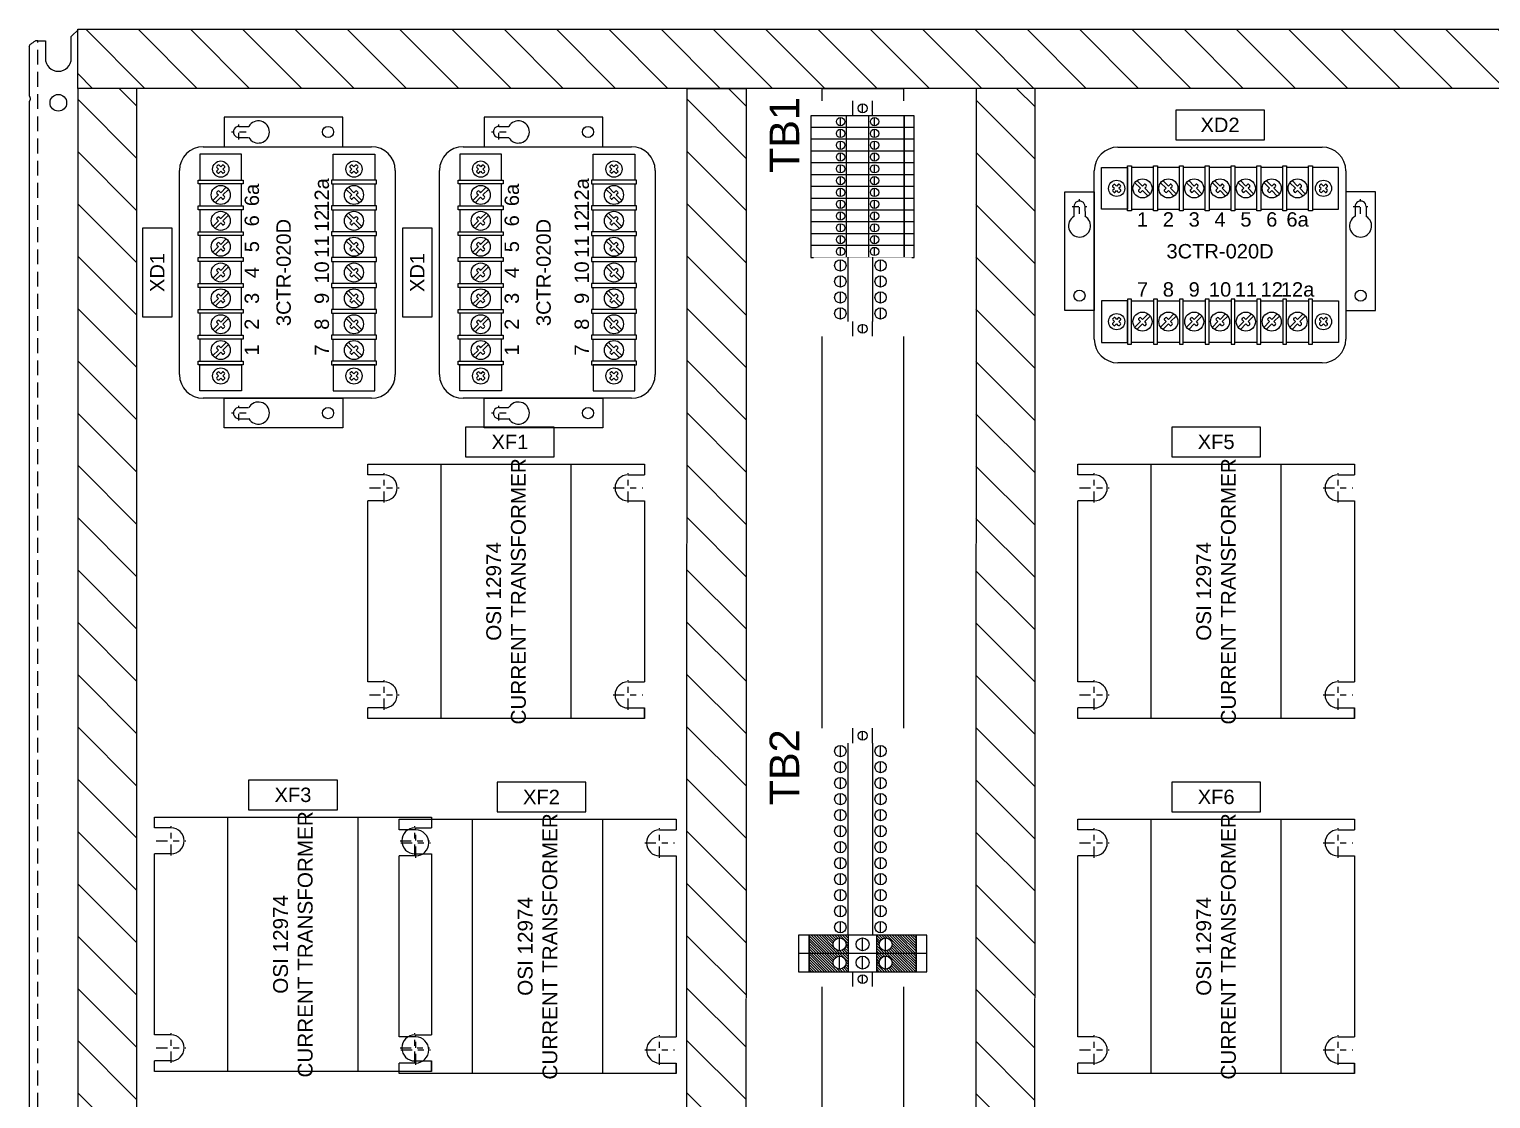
# Model space of a CAD drawing. Header units: inches. Extents: x -228 to 241, y -155 to 115.
# Drawn here: x -181.1 to -156.4, y 76.97 to 95.05 of the extents above; entities that cross this region are included whole.
import ezdxf
from ezdxf.enums import TextEntityAlignment as Align

# ---------------------------------------------------------------- set-up
doc = ezdxf.new("R2010")
doc.units = ezdxf.units.IN
doc.header["$MEASUREMENT"] = 0
doc.set_wipeout_variables(frame=1)
doc.linetypes.add('CENTER2', pattern=[1.125, 0.75, -0.125, 0.125, -0.125])
doc.linetypes.add('HIDDEN', pattern=[0.375, 0.25, -0.125])
for name, color, linetype in [('7641K35', 133, 'Continuous'), ('CENTER', 2, 'CENTER2'), ('CURRENT TRANSFORMER', 201, 'Continuous'), ('DIN Rail', 6, 'Continuous'), ('ELECTRICAL DEVICES', 30, 'Continuous'), ('PANEL', 150, 'Continuous'), ('TXT', 4, 'Continuous'), ('WIREWAY', 253, 'Continuous')]:
    doc.layers.add(name, color=color, linetype=linetype)
doc.styles.add('ARIAL', font='arial.ttf')
doc.styles.add('Notes', font='arial.ttf', dxfattribs={"height": 0.125})
pattern_1 = [(45, (16.668838, -12.431172), (-0.022097087, 0.022097087), [])]

# ---------------------------------------------------------------- blocks, each defined once
blk = doc.blocks.new('12974')
for p, q in [((0.18, 2.06), (0.18, 2.34)), ((0.62, 2.06), (0.62, 2.34)), ((3.68, 2.06), (3.68, 2.34)), ((4.12, 2.06), (4.12, 2.34)), ((0, 1.1), (4.3, 1.1)), ((0, -1.1), (4.3, -1.1)), ((0.18, -2.06), (0.18, -2.34)), ((0.62, -2.06), (0.62, -2.34)), ((3.68, -2.06), (3.68, -2.34)), ((4.12, -2.06), (4.12, -2.34))]:
    blk.add_line(p, q)
for points in [[(0, 2.34), (0.18, 2.34)], [(0.18, -2.34), (0, -2.34), (0, 2.34)], [(0.62, 2.34), (3.68, 2.34)], [(4.12, 2.34), (4.3, 2.34), (4.3, -2.34), (4.12, -2.34)], [(0, -2.34), (0.18, -2.34)], [(3.68, -2.34), (0.62, -2.34)]]:
    blk.add_lwpolyline(points)
for centre, start, end in [((0.4, 2.06), 180, 0), ((3.9, 2.06), 180, 0), ((0.4, -2.06), 0, 180), ((3.9, -2.06), 0, 180)]:
    blk.add_arc(centre, 0.22, start, end)
at = {"insert": (2.15, 0), "char_height": 0.25, "attachment_point": 5, "style": 'ARIAL'}
blk.add_mtext_dynamic_manual_height_columns('OSI 12974\\PCURRENT TRANSFORMER', width=4.3, gutter_width=0.625, heights=[0], dxfattribs=at)
blk = doc.blocks.new('7641K35')
blk.add_wipeout([(0, 0.84), (0.25, 0.84), (0.25, -0.84), (0, -0.84)])
for p, q in [((0, 0.164), (0.25, 0.164)), ((0.05, 0), (0.201, 0)), ((0, -0.164), (0.25, -0.164))]:
    blk.add_line(p, q)
blk.add_circle((0.125, 0), 0.0753)
blk = doc.blocks.new('DIN_Terminal_6')
blk.add_wipeout([(0, -0.988), (0, 0.905), (0.31, 0.905), (0.31, -0.988)])
for p, q in [((0.045, 0.39), (0.265, 0.39)), ((0, 0.2385), (0.31, 0.2385)), ((0, -0.2385), (0.31, -0.2385)), ((0.045, -0.39), (0.265, -0.39))]:
    blk.add_line(p, q)
for centre in [(0.155, 0.39), (0.155, -0.39)]:
    blk.add_circle(centre, 0.11)
blk = doc.blocks.new('DIN_Terminal_2_5')
blk.add_wipeout([(0, 0.79), (0, -0.96), (0.2, -0.96), (0.2, 0.79)])
for p, q in [((0.03, 0.28875), (0.17, 0.28875)), ((0, 0.1875), (0.2, 0.1875)), ((0, -0.1875), (0.2, -0.1875)), ((0.03, -0.2875), (0.17, -0.2875))]:
    blk.add_line(p, q)
for points in [[(0, -0.79), (0.2, -0.79), (0.2, 0.79), (0, 0.79)], [(0, -0.96), (0.2, -0.96), (0.2, -0.79), (0, -0.79)]]:
    blk.add_lwpolyline(points, close=True)
for centre in [(0.1, 0.28875), (0.1, -0.2875)]:
    blk.add_circle(centre, 0.07)
blk = doc.blocks.new('3CTR-020D')
for p, q in [((0.971, 0.766), (1.064, 0.673)), ((1.408, 0.766), (1.501, 0.673)), ((1.845, 0.766), (1.938, 0.673)), ((2.282, 0.766), (2.375, 0.673)), ((2.718, 0.766), (2.812, 0.673)), ((3.155, 0.766), (3.249, 0.673)), ((3.592, 0.766), (3.685, 0.673)), ((0.563, 0.685), (0.577, 0.7)), ((0.563, 0.663), (0.59, 0.636)), ((0.563, 0.608), (0.591, 0.635)), ((0.578, 0.571), (0.563, 0.586)), ((0.599, 0.7), (0.627, 0.672)), ((0.6, 0.571), (0.627, 0.598)), ((0.655, 0.7), (0.628, 0.673)), ((0.655, 0.571), (0.628, 0.599)), ((0.692, 0.663), (0.664, 0.636)), ((0.692, 0.608), (0.664, 0.635)), ((0.677, 0.7), (0.692, 0.685)), ((0.692, 0.586), (0.677, 0.571)), ((0.934, 0.73), (1.028, 0.636)), ((0.999, 0.586), (1.014, 0.571)), ((1, 0.608), (1.028, 0.636)), ((1.036, 0.571), (1.064, 0.599)), ((1.092, 0.7), (1.064, 0.673)), ((1.064, 0.599), (1.158, 0.505)), ((1.128, 0.663), (1.101, 0.636)), ((1.101, 0.636), (1.195, 0.542)), ((1.114, 0.7), (1.128, 0.685)), ((1.371, 0.73), (1.465, 0.636)), ((1.436, 0.608), (1.465, 0.636)), ((1.436, 0.586), (1.451, 0.571)), ((1.473, 0.571), (1.501, 0.599)), ((1.529, 0.7), (1.501, 0.673)), ((1.501, 0.599), (1.595, 0.505)), ((1.565, 0.663), (1.538, 0.636)), ((1.538, 0.636), (1.631, 0.542)), ((1.551, 0.7), (1.565, 0.685)), ((1.808, 0.73), (1.901, 0.636)), ((1.873, 0.608), (1.901, 0.636)), ((1.873, 0.586), (1.888, 0.571)), ((1.91, 0.571), (1.938, 0.599)), ((1.966, 0.7), (1.938, 0.673)), ((1.938, 0.599), (2.032, 0.505)), ((2.002, 0.663), (1.975, 0.636)), ((1.975, 0.636), (2.068, 0.542)), ((1.988, 0.7), (2.002, 0.685)), ((2.245, 0.73), (2.338, 0.636)), ((2.31, 0.608), (2.338, 0.636)), ((2.31, 0.586), (2.324, 0.571)), ((2.346, 0.571), (2.375, 0.599)), ((2.402, 0.7), (2.375, 0.673)), ((2.375, 0.599), (2.469, 0.505)), ((2.439, 0.663), (2.411, 0.636)), ((2.411, 0.636), (2.505, 0.542)), ((2.424, 0.7), (2.439, 0.685)), ((2.682, 0.73), (2.775, 0.636)), ((2.747, 0.608), (2.775, 0.636)), ((2.747, 0.586), (2.761, 0.571)), ((2.783, 0.571), (2.812, 0.599)), ((2.839, 0.7), (2.812, 0.673)), ((2.812, 0.599), (2.905, 0.505)), ((2.876, 0.663), (2.848, 0.636)), ((2.848, 0.636), (2.942, 0.542)), ((2.861, 0.7), (2.876, 0.685)), ((3.119, 0.73), (3.212, 0.636)), ((3.184, 0.608), (3.212, 0.636)), ((3.184, 0.586), (3.198, 0.571)), ((3.22, 0.571), (3.248, 0.599)), ((3.248, 0.599), (3.342, 0.505)), ((3.276, 0.7), (3.249, 0.673)), ((3.313, 0.663), (3.285, 0.636)), ((3.285, 0.636), (3.379, 0.542)), ((3.298, 0.7), (3.313, 0.685)), ((3.555, 0.73), (3.649, 0.636)), ((3.62, 0.608), (3.649, 0.636)), ((3.62, 0.586), (3.635, 0.571)), ((3.657, 0.571), (3.685, 0.599)), ((3.713, 0.7), (3.685, 0.673)), ((3.685, 0.599), (3.779, 0.505)), ((3.749, 0.663), (3.722, 0.636)), ((3.722, 0.636), (3.816, 0.542)), ((3.735, 0.7), (3.749, 0.685)), ((4.073, 0.7), (4.058, 0.685)), ((4.058, 0.663), (4.086, 0.636)), ((4.058, 0.608), (4.086, 0.635)), ((4.058, 0.586), (4.073, 0.571)), ((4.095, 0.7), (4.122, 0.673)), ((4.095, 0.571), (4.122, 0.599)), ((4.151, 0.7), (4.123, 0.672)), ((4.15, 0.571), (4.123, 0.598)), ((4.187, 0.608), (4.159, 0.635)), ((4.187, 0.663), (4.16, 0.636)), ((4.172, 0.571), (4.187, 0.586)), ((4.187, 0.685), (4.173, 0.7)), ((-0.095, 0.328), (-0.095, 0.162)), ((0.092, 0.328), (0.093, 0.163)), ((4.658, 0.328), (4.657, 0.163)), ((4.845, 0.328), (4.845, 0.162)), ((0.578, -1.552), (0.563, -1.567)), ((0.563, -1.589), (0.591, -1.616)), ((0.563, -1.645), (0.59, -1.617)), ((0.563, -1.667), (0.577, -1.681)), ((0.599, -1.681), (0.627, -1.654)), ((0.6, -1.552), (0.627, -1.58)), ((0.655, -1.553), (0.628, -1.58)), ((0.655, -1.681), (0.628, -1.654)), ((0.692, -1.589), (0.664, -1.617)), ((0.692, -1.645), (0.664, -1.617)), ((0.692, -1.567), (0.677, -1.553)), ((0.677, -1.681), (0.692, -1.667)), ((0.934, -1.711), (1.028, -1.617)), ((0.971, -1.748), (1.064, -1.654)), ((0.999, -1.567), (1.014, -1.553)), ((1, -1.589), (1.028, -1.617)), ((1.036, -1.553), (1.064, -1.581)), ((1.064, -1.581), (1.158, -1.487)), ((1.092, -1.681), (1.064, -1.654)), ((1.101, -1.617), (1.195, -1.523)), ((1.128, -1.645), (1.101, -1.617)), ((1.114, -1.681), (1.128, -1.667)), ((1.371, -1.711), (1.465, -1.617)), ((1.408, -1.748), (1.501, -1.654)), ((1.436, -1.567), (1.451, -1.553)), ((1.436, -1.589), (1.465, -1.617)), ((1.473, -1.553), (1.501, -1.581)), ((1.501, -1.581), (1.595, -1.487)), ((1.529, -1.681), (1.501, -1.654)), ((1.538, -1.617), (1.631, -1.523)), ((1.565, -1.645), (1.538, -1.617)), ((1.551, -1.681), (1.565, -1.667)), ((1.808, -1.711), (1.901, -1.617)), ((1.845, -1.748), (1.938, -1.654)), ((1.873, -1.567), (1.888, -1.553)), ((1.873, -1.589), (1.901, -1.617)), ((1.91, -1.553), (1.938, -1.581)), ((1.938, -1.581), (2.032, -1.487)), ((1.966, -1.681), (1.938, -1.654)), ((1.975, -1.617), (2.068, -1.523)), ((2.002, -1.645), (1.975, -1.617)), ((1.988, -1.681), (2.002, -1.667)), ((2.245, -1.711), (2.338, -1.617)), ((2.282, -1.748), (2.375, -1.654)), ((2.31, -1.567), (2.324, -1.553)), ((2.31, -1.589), (2.338, -1.617)), ((2.346, -1.553), (2.375, -1.581)), ((2.375, -1.581), (2.469, -1.487)), ((2.402, -1.681), (2.375, -1.654)), ((2.411, -1.617), (2.505, -1.523)), ((2.439, -1.645), (2.411, -1.617)), ((2.424, -1.681), (2.439, -1.667)), ((2.682, -1.711), (2.775, -1.617)), ((2.718, -1.748), (2.812, -1.654)), ((2.747, -1.567), (2.761, -1.553)), ((2.747, -1.589), (2.775, -1.617)), ((2.783, -1.553), (2.812, -1.581)), ((2.812, -1.581), (2.905, -1.487)), ((2.839, -1.681), (2.812, -1.654)), ((2.848, -1.617), (2.942, -1.523)), ((2.876, -1.645), (2.848, -1.617)), ((2.861, -1.681), (2.876, -1.667)), ((3.119, -1.711), (3.212, -1.617)), ((3.155, -1.748), (3.249, -1.654)), ((3.184, -1.567), (3.198, -1.553)), ((3.184, -1.589), (3.212, -1.617)), ((3.22, -1.553), (3.248, -1.581)), ((3.248, -1.581), (3.342, -1.487)), ((3.276, -1.681), (3.249, -1.654)), ((3.285, -1.617), (3.379, -1.523)), ((3.313, -1.645), (3.285, -1.617)), ((3.298, -1.681), (3.313, -1.667)), ((3.555, -1.711), (3.649, -1.617)), ((3.592, -1.748), (3.685, -1.654)), ((3.62, -1.567), (3.635, -1.553)), ((3.62, -1.589), (3.649, -1.617)), ((3.657, -1.553), (3.685, -1.581)), ((3.685, -1.581), (3.779, -1.487)), ((3.713, -1.681), (3.685, -1.654)), ((3.722, -1.617), (3.816, -1.523)), ((3.749, -1.645), (3.722, -1.617)), ((3.735, -1.681), (3.749, -1.667)), ((4.058, -1.567), (4.073, -1.553)), ((4.058, -1.589), (4.086, -1.617)), ((4.058, -1.645), (4.086, -1.617)), ((4.073, -1.681), (4.058, -1.667)), ((4.095, -1.553), (4.122, -1.58)), ((4.095, -1.681), (4.122, -1.654)), ((4.15, -1.552), (4.123, -1.58)), ((4.151, -1.681), (4.123, -1.654)), ((4.187, -1.589), (4.159, -1.616)), ((4.187, -1.645), (4.16, -1.617)), ((4.172, -1.552), (4.187, -1.567)), ((4.187, -1.667), (4.173, -1.681))]:
    blk.add_line(p, q)
for points in [[(0.649, 1.332), (4.101, 1.332)], [(0.249, -1.913), (0.249, 0.931)], [(4.501, 0.931), (4.501, -1.913)], [(4.101, -2.313), (0.649, -2.313)]]:
    blk.add_lwpolyline(points)
for points in [[(0.813, 1.016), (0.879, 1.016), (0.879, 0.256), (0.813, 0.256)], [(1.25, 1.016), (1.316, 1.016), (1.316, 0.256), (1.25, 0.256)], [(1.687, 1.016), (1.752, 1.016), (1.752, 0.256), (1.687, 0.256)], [(2.124, 1.016), (2.189, 1.016), (2.189, 0.256), (2.124, 0.256)], [(2.561, 1.016), (2.626, 1.016), (2.626, 0.256), (2.561, 0.256)], [(2.998, 1.016), (3.063, 1.016), (3.063, 0.256), (2.998, 0.256)], [(3.434, 1.016), (3.5, 1.016), (3.5, 0.256), (3.434, 0.256)], [(3.871, 1.016), (3.937, 1.016), (3.937, 0.256), (3.871, 0.256)], [(0.374, 0.987), (0.813, 0.987), (0.813, 0.285), (0.374, 0.285)], [(0.879, 0.285), (1.25, 0.285), (1.25, 0.987), (0.879, 0.987)], [(1.316, 0.285), (1.687, 0.285), (1.687, 0.987), (1.316, 0.987)], [(1.752, 0.285), (2.124, 0.285), (2.124, 0.987), (1.752, 0.987)], [(2.189, 0.285), (2.561, 0.285), (2.561, 0.987), (2.189, 0.987)], [(2.626, 0.285), (2.998, 0.285), (2.998, 0.987), (2.626, 0.987)], [(3.063, 0.285), (3.434, 0.285), (3.434, 0.987), (3.063, 0.987)], [(3.5, 0.285), (3.871, 0.285), (3.871, 0.987), (3.5, 0.987)], [(4.376, 0.987), (3.937, 0.987), (3.937, 0.285), (4.376, 0.285)], [(-0.251, 0.579), (0.249, 0.579), (0.249, -1.43), (-0.251, -1.43)], [(5.001, 0.579), (4.501, 0.579), (4.501, -1.43), (5.001, -1.43)], [(0.374, -1.968), (0.813, -1.968), (0.813, -1.266), (0.374, -1.266)], [(0.813, -1.997), (0.879, -1.997), (0.879, -1.237), (0.813, -1.237)], [(0.879, -1.266), (1.25, -1.266), (1.25, -1.968), (0.879, -1.968)], [(1.25, -1.997), (1.316, -1.997), (1.316, -1.237), (1.25, -1.237)], [(1.316, -1.266), (1.687, -1.266), (1.687, -1.968), (1.316, -1.968)], [(1.687, -1.997), (1.752, -1.997), (1.752, -1.237), (1.687, -1.237)], [(1.752, -1.266), (2.124, -1.266), (2.124, -1.968), (1.752, -1.968)], [(2.124, -1.997), (2.189, -1.997), (2.189, -1.237), (2.124, -1.237)], [(2.189, -1.266), (2.561, -1.266), (2.561, -1.968), (2.189, -1.968)], [(2.561, -1.997), (2.626, -1.997), (2.626, -1.237), (2.561, -1.237)], [(2.626, -1.266), (2.998, -1.266), (2.998, -1.968), (2.626, -1.968)], [(2.998, -1.997), (3.063, -1.997), (3.063, -1.237), (2.998, -1.237)], [(3.063, -1.266), (3.434, -1.266), (3.434, -1.968), (3.063, -1.968)], [(3.434, -1.997), (3.5, -1.997), (3.5, -1.237), (3.434, -1.237)], [(3.5, -1.266), (3.871, -1.266), (3.871, -1.968), (3.5, -1.968)], [(3.871, -1.997), (3.937, -1.997), (3.937, -1.237), (3.871, -1.237)], [(4.376, -1.968), (3.937, -1.968), (3.937, -1.266), (4.376, -1.266)]]:
    blk.add_lwpolyline(points, close=True)
for centre, radius in [((0.627, 0.635), 0.137), ((1.064, 0.635), 0.161), ((1.501, 0.635), 0.161), ((1.938, 0.635), 0.161), ((2.375, 0.635), 0.161), ((2.811, 0.635), 0.161), ((3.248, 0.635), 0.161), ((3.685, 0.635), 0.161), ((4.123, 0.635), 0.137), ((-0.001, -1.179), 0.0941), ((4.751, -1.179), 0.0941), ((0.627, -1.617), 0.137), ((1.064, -1.617), 0.161), ((1.501, -1.617), 0.161), ((1.938, -1.617), 0.161), ((2.375, -1.617), 0.161), ((2.811, -1.617), 0.161), ((3.248, -1.617), 0.161), ((3.685, -1.617), 0.161), ((4.123, -1.617), 0.137)]:
    blk.add_circle(centre, radius)
for centre, radius, start, end in [((0.65, 0.931), 0.401, 90.1363, 179.9973), ((4.1, 0.931), 0.401, 0.0027, 89.8637), ((0.574, 0.674), 0.0155, 134.8595, 225.1763), ((0.574, 0.597), 0.0157, 135.2954, 224.7742), ((0.588, 0.689), 0.0157, 45.2954, 134.7742), ((0.589, 0.582), 0.0155, 224.8595, 315.1763), ((0.666, 0.689), 0.0155, 44.8595, 135.1763), ((0.666, 0.582), 0.0157, 225.2954, 314.7742), ((0.68, 0.674), 0.0157, 315.2954, 44.7742), ((0.681, 0.597), 0.0155, 314.8595, 45.1763), ((1.01, 0.597), 0.0155, 134.5651, 224.8819), ((1.025, 0.583), 0.0157, 224.9672, 314.446), ((1.103, 0.689), 0.0155, 44.8595, 135.1763), ((1.117, 0.674), 0.0157, 315.2954, 44.7742), ((1.447, 0.597), 0.0155, 134.5651, 224.8819), ((1.462, 0.583), 0.0157, 224.9672, 314.446), ((1.54, 0.689), 0.0155, 44.8595, 135.1763), ((1.554, 0.674), 0.0157, 315.2954, 44.7742), ((1.884, 0.597), 0.0155, 134.5651, 224.8819), ((1.899, 0.583), 0.0157, 224.9672, 314.446), ((1.977, 0.689), 0.0155, 44.8595, 135.1763), ((1.991, 0.674), 0.0157, 315.2954, 44.7742), ((2.321, 0.597), 0.0155, 134.5651, 224.8819), ((2.335, 0.583), 0.0157, 224.9672, 314.446), ((2.413, 0.689), 0.0155, 44.8595, 135.1763), ((2.428, 0.674), 0.0157, 315.2954, 44.7742), ((2.758, 0.597), 0.0155, 134.5651, 224.8819), ((2.772, 0.583), 0.0157, 224.9672, 314.446), ((2.85, 0.689), 0.0155, 44.8595, 135.1763), ((2.865, 0.674), 0.0157, 315.2954, 44.7742), ((3.195, 0.597), 0.0155, 134.5651, 224.8819), ((3.209, 0.583), 0.0157, 224.9672, 314.446), ((3.287, 0.689), 0.0155, 44.8595, 135.1763), ((3.301, 0.674), 0.0157, 315.2954, 44.7742), ((3.631, 0.597), 0.0155, 134.5651, 224.8819), ((3.646, 0.583), 0.0157, 224.9672, 314.446), ((3.724, 0.689), 0.0155, 44.8595, 135.1763), ((3.738, 0.674), 0.0157, 315.2954, 44.7742), ((4.069, 0.597), 0.0157, 135.2954, 224.7742), ((4.07, 0.674), 0.0155, 134.8595, 225.1763), ((4.084, 0.689), 0.0155, 44.8237, 135.1405), ((4.084, 0.582), 0.0157, 225.2258, 314.7046), ((4.161, 0.582), 0.0155, 224.8237, 315.1405), ((4.162, 0.689), 0.0157, 45.2258, 134.7046), ((4.176, 0.674), 0.0155, 314.8237, 45.1405), ((4.176, 0.597), 0.0157, 315.2258, 44.7046), ((-0.001, 0.328), 0.0934, 360, 180.0381), ((4.751, 0.328), 0.0934, 359.9619, 180), ((0, 0), 0.187, 120.3839, 60.4214), ((4.75, 0), 0.187, 119.5786, 59.6161), ((0.574, -1.656), 0.0155, 134.8237, 225.1405), ((0.574, -1.578), 0.0157, 135.2258, 224.7046), ((0.588, -1.67), 0.0157, 225.2258, 314.7046), ((0.589, -1.563), 0.0155, 44.8237, 135.1405), ((0.666, -1.564), 0.0157, 45.2258, 134.7046), ((0.666, -1.67), 0.0155, 224.8237, 315.1405), ((0.681, -1.578), 0.0155, 314.8237, 45.1405), ((0.68, -1.656), 0.0157, 315.2258, 44.7046), ((1.01, -1.578), 0.0155, 135.1181, 225.4349), ((1.025, -1.564), 0.0157, 45.554, 135.0328), ((1.103, -1.67), 0.0155, 224.8237, 315.1405), ((1.117, -1.656), 0.0157, 315.2258, 44.7046), ((1.447, -1.578), 0.0155, 135.1181, 225.4349), ((1.462, -1.564), 0.0157, 45.554, 135.0328), ((1.54, -1.67), 0.0155, 224.8237, 315.1405), ((1.554, -1.656), 0.0157, 315.2258, 44.7046), ((1.884, -1.578), 0.0155, 135.1181, 225.4349), ((1.899, -1.564), 0.0157, 45.554, 135.0328), ((1.977, -1.67), 0.0155, 224.8237, 315.1405), ((1.991, -1.656), 0.0157, 315.2258, 44.7046), ((2.321, -1.578), 0.0155, 135.1181, 225.4349), ((2.335, -1.564), 0.0157, 45.554, 135.0328), ((2.413, -1.67), 0.0155, 224.8237, 315.1405), ((2.428, -1.656), 0.0157, 315.2258, 44.7046), ((2.758, -1.578), 0.0155, 135.1181, 225.4349), ((2.772, -1.564), 0.0157, 45.554, 135.0328), ((2.85, -1.67), 0.0155, 224.8237, 315.1405), ((2.865, -1.656), 0.0157, 315.2258, 44.7046), ((3.195, -1.578), 0.0155, 135.1181, 225.4349), ((3.209, -1.564), 0.0157, 45.554, 135.0328), ((3.287, -1.67), 0.0155, 224.8237, 315.1405), ((3.301, -1.656), 0.0157, 315.2258, 44.7046), ((3.631, -1.578), 0.0155, 135.1181, 225.4349), ((3.646, -1.564), 0.0157, 45.554, 135.0328), ((3.724, -1.67), 0.0155, 224.8237, 315.1405), ((3.738, -1.656), 0.0157, 315.2258, 44.7046), ((4.069, -1.578), 0.0157, 135.2258, 224.7046), ((4.07, -1.656), 0.0155, 134.8237, 225.1405), ((4.084, -1.564), 0.0157, 45.2954, 134.7742), ((4.084, -1.67), 0.0155, 224.8595, 315.1763), ((4.161, -1.563), 0.0155, 44.8595, 135.1763), ((4.162, -1.67), 0.0157, 225.2954, 314.7742), ((4.176, -1.578), 0.0157, 315.2954, 44.7742), ((4.176, -1.656), 0.0155, 314.8595, 45.1763), ((0.65, -1.913), 0.401, 180.0027, 269.8637), ((4.1, -1.913), 0.401, 270.1363, 359.9973)]:
    blk.add_arc(centre, radius, start, end)
at = {"style": 'Notes'}
for s, height, p in [('1', 0.243, (1.065, 0.11)), ('2', 0.243, (1.501, 0.11)), ('3', 0.243, (1.938, 0.11)), ('4', 0.243, (2.375, 0.11)), ('5', 0.243, (2.812, 0.11)), ('6', 0.243, (3.249, 0.11)), ('6a', 0.2431, (3.685, 0.11)), ('3CTR-020D', 0.2431, (2.375, -0.427)), ('7', 0.243, (1.065, -1.073)), ('8', 0.243, (1.501, -1.073)), ('9', 0.243, (1.938, -1.073)), ('10', 0.2431, (2.375, -1.073)), ('11', 0.2431, (2.812, -1.073)), ('12', 0.2431, (3.249, -1.073)), ('12a', 0.2431, (3.685, -1.073))]:
    blk.add_text(s, height=height, dxfattribs=at).set_placement(p, align=Align.MIDDLE_CENTER)
blk = doc.blocks.new('DIN_GND_Terminal_6')
blk.add_wipeout([(0, 1.085), (0.31, 1.085), (0.31, -1.085), (0, -1.085)])
h = blk.add_hatch()
h.set_pattern_fill('ANSI31', color=256, scale=0.25, style=0)
h.set_pattern_definition(pattern_1)
h.paths.add_polyline_path([(0.31, 0.905), (0, 0.905), (0, 0.2385), (0.31, 0.2385)])
h.paths.add_polyline_path([(0.265, 0.39, -1), (0.045, 0.39, -1)], flags=16)
h = blk.add_hatch()
h.set_pattern_fill('ANSI31', color=256, scale=0.25, style=0)
h.set_pattern_definition(pattern_1)
h.paths.add_polyline_path([(0, -0.905), (0.31, -0.905), (0.31, -0.2385), (0, -0.2385)])
h.paths.add_polyline_path([(0.045, -0.39, -1), (0.265, -0.39, -1)], flags=16)
for p, q in [((0, 0.905), (0, -0.905)), ((0.31, 0.905), (0, 0.905)), ((0.31, -0.905), (0.31, 0.905)), ((0.045, 0.39), (0.265, 0.39)), ((0, 0.2385), (0.31, 0.2385)), ((0.045, 0), (0.265, 0)), ((0, -0.2385), (0.31, -0.2385)), ((0.045, -0.39), (0.265, -0.39)), ((0, -0.905), (0.31, -0.905))]:
    blk.add_line(p, q)
for points in [[(0, 0.905), (0.31, 0.905), (0.31, 1.085), (0, 1.085)], [(0, -1.085), (0.31, -1.085), (0.31, -0.905), (0, -0.905)]]:
    blk.add_lwpolyline(points, close=True)
for centre in [(0.155, 0.39), (0.155, 0), (0.155, -0.39)]:
    blk.add_circle(centre, 0.11)

msp = doc.modelspace()

# ---------------------------------------------------------------- hatches: boundary and pattern name
at = {"layer": 'WIREWAY'}
h = msp.add_hatch(dxfattribs=at)
h.set_pattern_fill('ANSI31', color=256, scale=5, style=0)
h.set_pattern_definition([(315, (-87.68864, 69.7638), (-0.4419417, -0.4419417), [])])
h.paths.add_polyline_path([(-180.279373, 95.045141), (-153.779373, 95.045141), (-153.779373, 94.045141), (-180.279373, 94.045141)])
h = msp.add_hatch(dxfattribs=at)
h.set_pattern_fill('ANSI31', color=256, scale=5, angle=-90, style=0)
h.set_pattern_definition([(315, (-154.99056, -12.74404), (0.4419417, 0.4419417), [])])
h.paths.add_polyline_path([(-180.279373, 94.045141), (-180.279373, 63.295141), (-179.279373, 63.295141), (-179.279373, 94.045141)])
h = msp.add_hatch(dxfattribs=at)
h.set_pattern_fill('ANSI31', color=256, scale=5, angle=-90, style=0)
h.set_pattern_definition([(315, (-144.69206, -12.74404), (0.4419417, 0.4419417), [])])
h.paths.add_polyline_path([(-169.980872, 94.045141), (-169.988349, 63.295141), (-168.988349, 63.295141), (-168.980872, 94.045141)])
h = msp.add_hatch(dxfattribs=at)
h.set_pattern_fill('ANSI31', color=256, scale=5, angle=-90, style=0)
h.set_pattern_definition([(315, (-139.8241, -12.74404), (0.4419417, 0.4419417), [])])
h.paths.add_polyline_path([(-165.097965, 94.045141), (-165.105443, 63.295141), (-164.105443, 63.295141), (-164.097965, 94.045141)])

# ---------------------------------------------------------------- linework, layer by layer
at = {"layer": 'CENTER', "ltscale": 0.15}
for p, q in [((-177.55572, 93.182516), (-177.55572, 93.432516)), ((-173.161912, 93.182516), (-173.161912, 93.432516)), ((-177.43072, 93.307516), (-177.68072, 93.307516)), ((-173.036912, 93.307516), (-173.286912, 93.307516)), ((-163.350051, 91.923749), (-163.350051, 92.173749)), ((-158.600051, 91.923749), (-158.600051, 92.173749)), ((-163.475051, 92.048749), (-163.225051, 92.048749)), ((-158.725051, 92.048749), (-158.475051, 92.048749)), ((-177.55572, 88.432516), (-177.55572, 88.682516)), ((-173.161912, 88.432516), (-173.161912, 88.682516)), ((-177.43072, 88.557516), (-177.68072, 88.557516)), ((-173.036912, 88.557516), (-173.286912, 88.557516))]:
    msp.add_line(p, q, dxfattribs=at)
at = {"layer": 'CENTER', "ltscale": 0.25}
for p, q in [((-175.099418, 87.045141), (-175.099418, 87.545141)), ((-170.979418, 87.045141), (-170.979418, 87.545141)), ((-163.099418, 87.045141), (-163.099418, 87.545141)), ((-158.979418, 87.045141), (-158.979418, 87.545141)), ((-175.349418, 87.295141), (-174.849418, 87.295141)), ((-171.229418, 87.295141), (-170.729418, 87.295141)), ((-163.349418, 87.295141), (-162.849418, 87.295141)), ((-159.229418, 87.295141), (-158.729418, 87.295141)), ((-175.099418, 83.545141), (-175.099418, 84.045141)), ((-170.979418, 83.545141), (-170.979418, 84.045141)), ((-163.099418, 83.545141), (-163.099418, 84.045141)), ((-158.979418, 83.545141), (-158.979418, 84.045141)), ((-175.349418, 83.795141), (-174.849418, 83.795141)), ((-171.229418, 83.795141), (-170.729418, 83.795141)), ((-163.349418, 83.795141), (-162.849418, 83.795141)), ((-159.229418, 83.795141), (-158.729418, 83.795141)), ((-178.702115, 81.079722), (-178.702115, 81.579722)), ((-174.582115, 81.079722), (-174.582115, 81.579722)), ((-174.566624, 81.045141), (-174.566624, 81.545141)), ((-170.446624, 81.045141), (-170.446624, 81.545141)), ((-163.099418, 81.045141), (-163.099418, 81.545141)), ((-158.979418, 81.045141), (-158.979418, 81.545141)), ((-178.952115, 81.329722), (-178.452115, 81.329722)), ((-174.832115, 81.329722), (-174.332115, 81.329722)), ((-174.816624, 81.295141), (-174.316624, 81.295141)), ((-170.696624, 81.295141), (-170.196624, 81.295141)), ((-163.349418, 81.295141), (-162.849418, 81.295141)), ((-159.229418, 81.295141), (-158.729418, 81.295141)), ((-178.702115, 77.579722), (-178.702115, 78.079722)), ((-174.582115, 77.579722), (-174.582115, 78.079722)), ((-178.952115, 77.829722), (-178.452115, 77.829722)), ((-174.832115, 77.829722), (-174.332115, 77.829722)), ((-174.566624, 77.545141), (-174.566624, 78.045141)), ((-170.446624, 77.545141), (-170.446624, 78.045141)), ((-163.099418, 77.545141), (-163.099418, 78.045141)), ((-158.979418, 77.545141), (-158.979418, 78.045141)), ((-174.816624, 77.795141), (-174.316624, 77.795141)), ((-170.696624, 77.795141), (-170.196624, 77.795141)), ((-163.349418, 77.795141), (-162.849418, 77.795141)), ((-159.229418, 77.795141), (-158.729418, 77.795141))]:
    msp.add_line(p, q, dxfattribs=at)
at = {"layer": 'DIN Rail'}
for p, q in [((-167.695916, 63.295186), (-167.695916, 94.045141)), ((-167.695916, 94.045141), (-166.317965, 94.045141)), ((-166.317965, 63.295182), (-166.317965, 94.045141))]:
    msp.add_line(p, q, dxfattribs=at)
at = {"layer": 'PANEL'}
for p, q in [((-180.388496, 94.919935), (-180.26329, 95.045141)), ((-180.388496, 94.55333), (-180.388496, 94.919935)), ((-180.26329, 95.045141), (-153.765547, 95.045141)), ((-181.099418, 94.750656), (-181.099418, 93.926675)), ((-180.956182, 94.847816), (-180.991045, 94.847816)), ((-180.956182, 94.847816), (-180.826719, 94.847816)), ((-180.826719, 94.847816), (-180.826719, 94.55333)), ((-181.099418, 93.814736), (-181.099418, 62.105546))]:
    msp.add_line(p, q, dxfattribs=at)
at = {"layer": 'PANEL', "linetype": 'HIDDEN'}
msp.add_line((-180.956182, 61.072466), (-180.956182, 94.847816), dxfattribs=at)
at = {"layer": 'PANEL'}
msp.add_circle((-180.607608, 93.802092), 0.140732, dxfattribs=at)
msp.add_arc((-180.607608, 94.55333), 0.219111, 180, 0, dxfattribs=at)
for points, knots in [([(-181.099418, 94.750656), (-181.099418, 94.758822), (-181.096806, 94.766785), (-181.08909, 94.778956), (-181.085868, 94.783042), (-181.07836, 94.791109), (-181.074055, 94.795123), (-181.064364, 94.803201), (-181.058926, 94.807296), (-181.047282, 94.815392), (-181.041065, 94.819409), (-181.021299, 94.831493), (-181.006516, 94.83965), (-180.991045, 94.847816)], [0, 0, 0, 0, 0.25, 0.25, 0.375, 0.375, 0.5, 0.5, 0.625, 0.625, 0.75, 0.75, 1, 1, 1, 1]), ([(-181.099418, 93.926675), (-181.099418, 93.924726), (-181.098816, 93.922333), (-181.096616, 93.916398), (-181.094982, 93.912809), (-181.091184, 93.904089), (-181.08897, 93.898841), (-181.086184, 93.88936), (-181.085342, 93.885874), (-181.084155, 93.878544), (-181.083806, 93.874595), (-181.083807, 93.866815), (-181.084154, 93.862871), (-181.085345, 93.85552), (-181.086188, 93.852036), (-181.088971, 93.842567), (-181.091186, 93.837317), (-181.094973, 93.82862), (-181.09661, 93.825027), (-181.098816, 93.819078), (-181.099418, 93.816684), (-181.099418, 93.814736)], [0, 0, 0, 0, 0.125, 0.125, 0.25, 0.25, 0.375, 0.375, 0.4375, 0.4375, 0.5, 0.5, 0.5625, 0.5625, 0.625, 0.625, 0.75, 0.75, 0.875, 0.875, 1, 1, 1, 1])]:
    msp.add_open_spline(points, degree=3, knots=knots, dxfattribs=at)
at = {"layer": 'TXT'}
for points in [[(-160.223624, 93.678679), (-161.723624, 93.678679), (-161.723624, 93.178679), (-160.223624, 93.178679), (-160.223624, 93.678679)], [(-179.185651, 91.683942), (-179.185651, 90.183942), (-178.685651, 90.183942), (-178.685651, 91.683942), (-179.185651, 91.683942)], [(-174.791843, 91.683942), (-174.791843, 90.183942), (-174.291843, 90.183942), (-174.291843, 91.683942), (-174.791843, 91.683942)], [(-172.225122, 88.320825), (-173.725122, 88.320825), (-173.725122, 87.820825), (-172.225122, 87.820825), (-172.225122, 88.320825)], [(-160.289418, 88.320825), (-161.789418, 88.320825), (-161.789418, 87.820825), (-160.289418, 87.820825), (-160.289418, 88.320825)], [(-175.892115, 82.355406), (-177.392115, 82.355406), (-177.392115, 81.855406), (-175.892115, 81.855406), (-175.892115, 82.355406)], [(-171.692329, 82.320825), (-173.192329, 82.320825), (-173.192329, 81.820825), (-171.692329, 81.820825), (-171.692329, 82.320825)], [(-160.289418, 82.320825), (-161.789418, 82.320825), (-161.789418, 81.820825), (-160.289418, 81.820825), (-160.289418, 82.320825)]]:
    msp.add_lwpolyline(points, dxfattribs=at)
at = {"layer": 'WIREWAY'}
for points in [[(-180.279373, 95.045141), (-153.779373, 95.045141), (-153.779373, 94.045141), (-180.279373, 94.045141)], [(-180.279373, 94.045141), (-180.279373, 63.295141), (-179.279373, 63.295141), (-179.279373, 94.045141)], [(-168.980872, 94.045141), (-168.988349, 63.295141), (-169.988349, 63.295141), (-169.980872, 94.045141)], [(-165.097965, 94.045141), (-165.105443, 63.295141), (-164.105443, 63.295141), (-164.097965, 94.045141)]]:
    msp.add_lwpolyline(points, close=True, dxfattribs=at)

# ---------------------------------------------------------------- block references
at = {"layer": 'CURRENT TRANSFORMER'}
for p, rotation in [((-173.039418, 83.395141), 90), ((-161.039418, 83.395141), 90.00000000000001), ((-176.642115, 77.429722), 90), ((-172.506624, 77.395141), 90), ((-161.039418, 77.395141), 90.00000000000001)]:
    msp.add_blockref('12974', p, dxfattribs=dict(at, rotation=rotation))
at = {"layer": 'ELECTRICAL DEVICES', "rotation": 90}
for p in [(-177.227835, 88.558942), (-172.834027, 88.558942)]:
    msp.add_blockref('3CTR-020D', p, dxfattribs=at)
at = {"layer": 'ELECTRICAL DEVICES'}
msp.add_blockref('3CTR-020D', (-163.348624, 91.720863), dxfattribs=at)

# ---------------------------------------------------------------- texts
at = {"layer": 'TXT', "style": 'ARIAL'}
for s, p in [('TB1', (-168.086567, 92.617254)), ('TB2', (-168.086567, 81.932297))]:
    msp.add_text(s, height=0.5, rotation=90, dxfattribs=at).set_placement(p)
at = {"layer": 'TXT', "char_height": 0.2431134, "attachment_point": 5, "style": 'Notes'}
for s, insert in [('XD2', (-160.973624, 93.428679)), ('XF1', (-172.975122, 88.070825)), ('XF5', (-161.039418, 88.070825)), ('XF3', (-176.642115, 82.105406)), ('XF2', (-172.442329, 82.070825)), ('XF6', (-161.039418, 82.070825))]:
    msp.add_mtext_dynamic_manual_height_columns(s, width=2.5, gutter_width=0.625, heights=[0], dxfattribs=dict(at, insert=insert))
at = {"layer": 'TXT', "char_height": 0.2431134, "attachment_point": 5, "rotation": 90, "style": 'Notes'}
for insert in [(-178.935651, 90.933942), (-174.541843, 90.933942)]:
    msp.add_mtext_dynamic_manual_height_columns('XD1', width=2.5, gutter_width=0.625, heights=[0], dxfattribs=dict(at, insert=insert))

# ---------------------------------------------------------------- next in the draw order: block references
at = {"layer": '7641K35', "rotation": 90}
for p in [(-167.014418, 93.583762), (-167.014418, 89.857474), (-167.014418, 78.866937)]:
    msp.add_blockref('7641K35', p, dxfattribs=at)
at = {"layer": 'ELECTRICAL DEVICES', "xscale": 0.872812500000002, "yscale": 0.872812500000002, "zscale": 0.872812500000002, "rotation": 90}
msp.add_blockref('DIN_Terminal_6', (-167.05064, 82.711677), dxfattribs=at)

# ---------------------------------------------------------------- next in the draw order: block references
at = {"layer": '7641K35', "rotation": 90}
msp.add_blockref('7641K35', (-167.014418, 82.982249), dxfattribs=at)
at = {"layer": 'ELECTRICAL DEVICES', "linetype": 'HIDDEN', "xscale": 0.9975000000000023, "yscale": 0.9975000000000023, "zscale": 0.9975000000000023, "rotation": 90}
msp.add_blockref('DIN_Terminal_2_5', (-167.099206, 93.384262), dxfattribs=at)
at = {"layer": 'ELECTRICAL DEVICES', "xscale": 0.872812500000002, "yscale": 0.872812500000002, "zscale": 0.872812500000002, "rotation": 90}
msp.add_blockref('DIN_Terminal_6', (-167.05064, 82.441106), dxfattribs=at)

# ---------------------------------------------------------------- next in the draw order: block references
at = {"layer": 'ELECTRICAL DEVICES', "linetype": 'HIDDEN', "xscale": 0.9975000000000023, "yscale": 0.9975000000000023, "zscale": 0.9975000000000023, "rotation": 90}
msp.add_blockref('DIN_Terminal_2_5', (-167.099206, 93.184762), dxfattribs=at)
at = {"layer": 'ELECTRICAL DEVICES', "xscale": 0.872812500000002, "yscale": 0.872812500000002, "zscale": 0.872812500000002, "rotation": 90}
msp.add_blockref('DIN_Terminal_6', (-167.05064, 82.170534), dxfattribs=at)

# ---------------------------------------------------------------- next in the draw order: block references
at = {"layer": 'ELECTRICAL DEVICES', "linetype": 'HIDDEN', "xscale": 0.9975000000000023, "yscale": 0.9975000000000023, "zscale": 0.9975000000000023, "rotation": 90}
msp.add_blockref('DIN_Terminal_2_5', (-167.099206, 92.985262), dxfattribs=at)
at = {"layer": 'ELECTRICAL DEVICES', "xscale": 0.872812500000002, "yscale": 0.872812500000002, "zscale": 0.872812500000002, "rotation": 90}
msp.add_blockref('DIN_Terminal_6', (-167.05064, 81.899962), dxfattribs=at)

# ---------------------------------------------------------------- next in the draw order: block references
at = {"layer": 'ELECTRICAL DEVICES', "linetype": 'HIDDEN', "xscale": 0.9975000000000023, "yscale": 0.9975000000000023, "zscale": 0.9975000000000023, "rotation": 90}
msp.add_blockref('DIN_Terminal_2_5', (-167.099206, 92.785762), dxfattribs=at)
at = {"layer": 'ELECTRICAL DEVICES', "xscale": 0.872812500000002, "yscale": 0.872812500000002, "zscale": 0.872812500000002, "rotation": 90}
msp.add_blockref('DIN_Terminal_6', (-167.05064, 81.62939), dxfattribs=at)

# ---------------------------------------------------------------- next in the draw order: block references
at = {"layer": 'ELECTRICAL DEVICES', "linetype": 'HIDDEN', "xscale": 0.9975000000000023, "yscale": 0.9975000000000023, "zscale": 0.9975000000000023, "rotation": 90}
msp.add_blockref('DIN_Terminal_2_5', (-167.099206, 92.586262), dxfattribs=at)
at = {"layer": 'ELECTRICAL DEVICES', "xscale": 0.872812500000002, "yscale": 0.872812500000002, "zscale": 0.872812500000002, "rotation": 90}
msp.add_blockref('DIN_Terminal_6', (-167.05064, 81.358818), dxfattribs=at)

# ---------------------------------------------------------------- next in the draw order: block references
at = {"layer": 'ELECTRICAL DEVICES', "linetype": 'HIDDEN', "xscale": 0.9975000000000023, "yscale": 0.9975000000000023, "zscale": 0.9975000000000023, "rotation": 90}
msp.add_blockref('DIN_Terminal_2_5', (-167.099206, 92.386762), dxfattribs=at)
at = {"layer": 'ELECTRICAL DEVICES', "xscale": 0.872812500000002, "yscale": 0.872812500000002, "zscale": 0.872812500000002, "rotation": 90}
msp.add_blockref('DIN_Terminal_6', (-167.05064, 81.088246), dxfattribs=at)

# ---------------------------------------------------------------- next in the draw order: block references
at = {"layer": 'ELECTRICAL DEVICES', "linetype": 'HIDDEN', "xscale": 0.9975000000000023, "yscale": 0.9975000000000023, "zscale": 0.9975000000000023, "rotation": 90}
msp.add_blockref('DIN_Terminal_2_5', (-167.099206, 92.187262), dxfattribs=at)
at = {"layer": 'ELECTRICAL DEVICES', "xscale": 0.872812500000002, "yscale": 0.872812500000002, "zscale": 0.872812500000002, "rotation": 90}
msp.add_blockref('DIN_Terminal_6', (-167.05064, 80.817674), dxfattribs=at)

# ---------------------------------------------------------------- next in the draw order: block references
at = {"layer": 'ELECTRICAL DEVICES', "linetype": 'HIDDEN', "xscale": 0.9975000000000023, "yscale": 0.9975000000000023, "zscale": 0.9975000000000023, "rotation": 90}
msp.add_blockref('DIN_Terminal_2_5', (-167.099206, 91.987762), dxfattribs=at)
at = {"layer": 'ELECTRICAL DEVICES', "xscale": 0.872812500000002, "yscale": 0.872812500000002, "zscale": 0.872812500000002, "rotation": 90}
msp.add_blockref('DIN_Terminal_6', (-167.05064, 80.547102), dxfattribs=at)

# ---------------------------------------------------------------- next in the draw order: block references
at = {"layer": 'ELECTRICAL DEVICES', "linetype": 'HIDDEN', "xscale": 0.9975000000000023, "yscale": 0.9975000000000023, "zscale": 0.9975000000000023, "rotation": 90}
msp.add_blockref('DIN_Terminal_2_5', (-167.099206, 91.788262), dxfattribs=at)
at = {"layer": 'ELECTRICAL DEVICES', "xscale": 0.872812500000002, "yscale": 0.872812500000002, "zscale": 0.872812500000002, "rotation": 90}
msp.add_blockref('DIN_Terminal_6', (-167.05064, 80.276531), dxfattribs=at)

# ---------------------------------------------------------------- next in the draw order: block references
at = {"layer": 'ELECTRICAL DEVICES', "linetype": 'HIDDEN', "xscale": 0.9975000000000023, "yscale": 0.9975000000000023, "zscale": 0.9975000000000023, "rotation": 90}
msp.add_blockref('DIN_Terminal_2_5', (-167.099206, 91.588762), dxfattribs=at)
at = {"layer": 'ELECTRICAL DEVICES', "xscale": 0.872812500000002, "yscale": 0.872812500000002, "zscale": 0.872812500000002, "rotation": 90}
msp.add_blockref('DIN_Terminal_6', (-167.05064, 80.005959), dxfattribs=at)

# ---------------------------------------------------------------- next in the draw order: block references
at = {"layer": 'ELECTRICAL DEVICES', "linetype": 'HIDDEN', "xscale": 0.9975000000000023, "yscale": 0.9975000000000023, "zscale": 0.9975000000000023, "rotation": 90}
msp.add_blockref('DIN_Terminal_2_5', (-167.099206, 91.389262), dxfattribs=at)
at = {"layer": 'ELECTRICAL DEVICES', "xscale": 0.872812500000002, "yscale": 0.872812500000002, "zscale": 0.872812500000002, "rotation": 90}
msp.add_blockref('DIN_Terminal_6', (-167.05064, 79.735387), dxfattribs=at)

# ---------------------------------------------------------------- next in the draw order: block references
at = {"layer": 'ELECTRICAL DEVICES', "linetype": 'HIDDEN', "xscale": 0.9975000000000023, "yscale": 0.9975000000000023, "zscale": 0.9975000000000023, "rotation": 90}
for name, p in [('DIN_Terminal_2_5', (-167.099206, 91.189762)), ('DIN_GND_Terminal_6', (-167.014418, 79.426162))]:
    msp.add_blockref(name, p, dxfattribs=at)

# ---------------------------------------------------------------- next in the draw order: block references
at = {"layer": 'ELECTRICAL DEVICES', "xscale": 0.872812500000002, "yscale": 0.872812500000002, "zscale": 0.872812500000002, "rotation": 90}
msp.add_blockref('DIN_Terminal_6', (-167.05064, 90.91919), dxfattribs=at)
at = {"layer": 'ELECTRICAL DEVICES', "linetype": 'HIDDEN', "xscale": 0.9975000000000023, "yscale": 0.9975000000000023, "zscale": 0.9975000000000023, "rotation": 90}
msp.add_blockref('DIN_GND_Terminal_6', (-167.014418, 79.116937), dxfattribs=at)

# ---------------------------------------------------------------- next in the draw order: block references
at = {"layer": 'ELECTRICAL DEVICES', "xscale": 0.872812500000002, "yscale": 0.872812500000002, "zscale": 0.872812500000002, "rotation": 90}
msp.add_blockref('DIN_Terminal_6', (-167.05064, 90.648618), dxfattribs=at)

# ---------------------------------------------------------------- next in the draw order: block references
msp.add_blockref('DIN_Terminal_6', (-167.05064, 90.378046), dxfattribs=at)

# ---------------------------------------------------------------- next in the draw order: block references
msp.add_blockref('DIN_Terminal_6', (-167.05064, 90.107474), dxfattribs=at)

doc.saveas('drawing.dxf')
